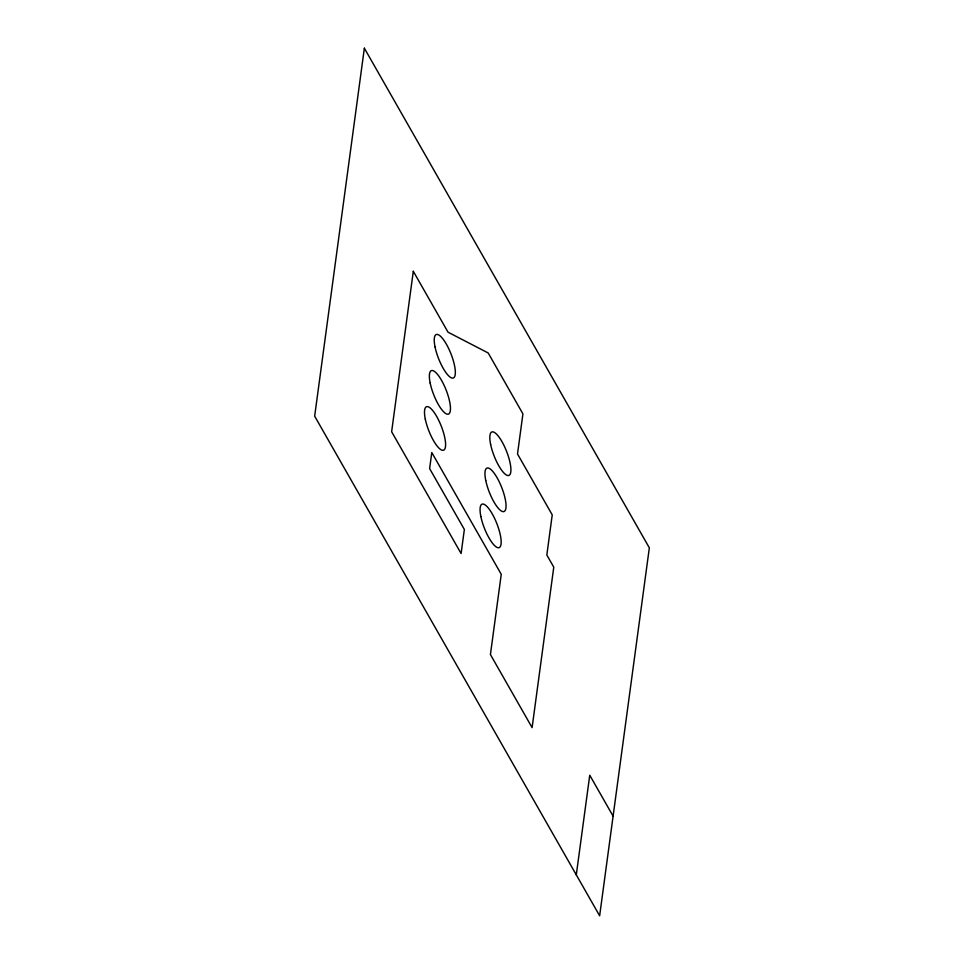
<?xml version="1.0" encoding="UTF-8"?>
<svg xmlns="http://www.w3.org/2000/svg" width="964" height="964" viewBox="0 0 964 964"><rect width="100%" height="100%" fill="white"/><g stroke="black" fill="none" stroke-linecap="round" stroke-linejoin="round"><path stroke-width="1.45" d="M576.291 874.854L589.751 775.213L613.104 816.159M364.356 48.2L314.662 416.159L599.644 915.8L649.338 547.841L364.356 48.2M413.303 271.294L391.637 431.739L461.105 553.541L464.359 529.465L429.619 468.576L431.788 452.526L501.256 574.327L490.423 654.544L532.104 727.627L553.77 567.169L546.829 554.999L552.239 514.884L517.511 453.984L522.922 413.869L488.194 352.981L448.031 332.194L413.303 271.294M435.041 346.919A23.365 6.64 68.5 0 0 453.152 378.057A23.365 6.64 68.5 0 0 446.163 343.799A23.365 6.64 68.5 0 0 435.041 346.919M430.161 383.021A23.365 6.64 68.5 0 0 448.272 414.159A23.365 6.64 68.5 0 0 441.283 379.9A23.365 6.64 68.5 0 0 430.161 383.021M480.867 516.559A23.365 6.64 68.5 0 0 498.978 547.697A23.365 6.64 68.5 0 0 491.989 513.426A23.365 6.64 68.5 0 0 480.867 516.559M485.748 480.458A23.365 6.64 68.5 0 0 503.859 511.595A23.365 6.64 68.5 0 0 496.858 477.325A23.365 6.64 68.5 0 0 485.748 480.458M490.616 444.356A23.365 6.64 68.5 0 0 508.727 475.493A23.365 6.64 68.5 0 0 501.738 441.235A23.365 6.64 68.5 0 0 490.616 444.356M425.293 419.123A23.365 6.64 68.5 0 0 443.404 450.26A23.365 6.64 68.5 0 0 436.415 415.99A23.365 6.64 68.5 0 0 425.293 419.123"/></g></svg>
